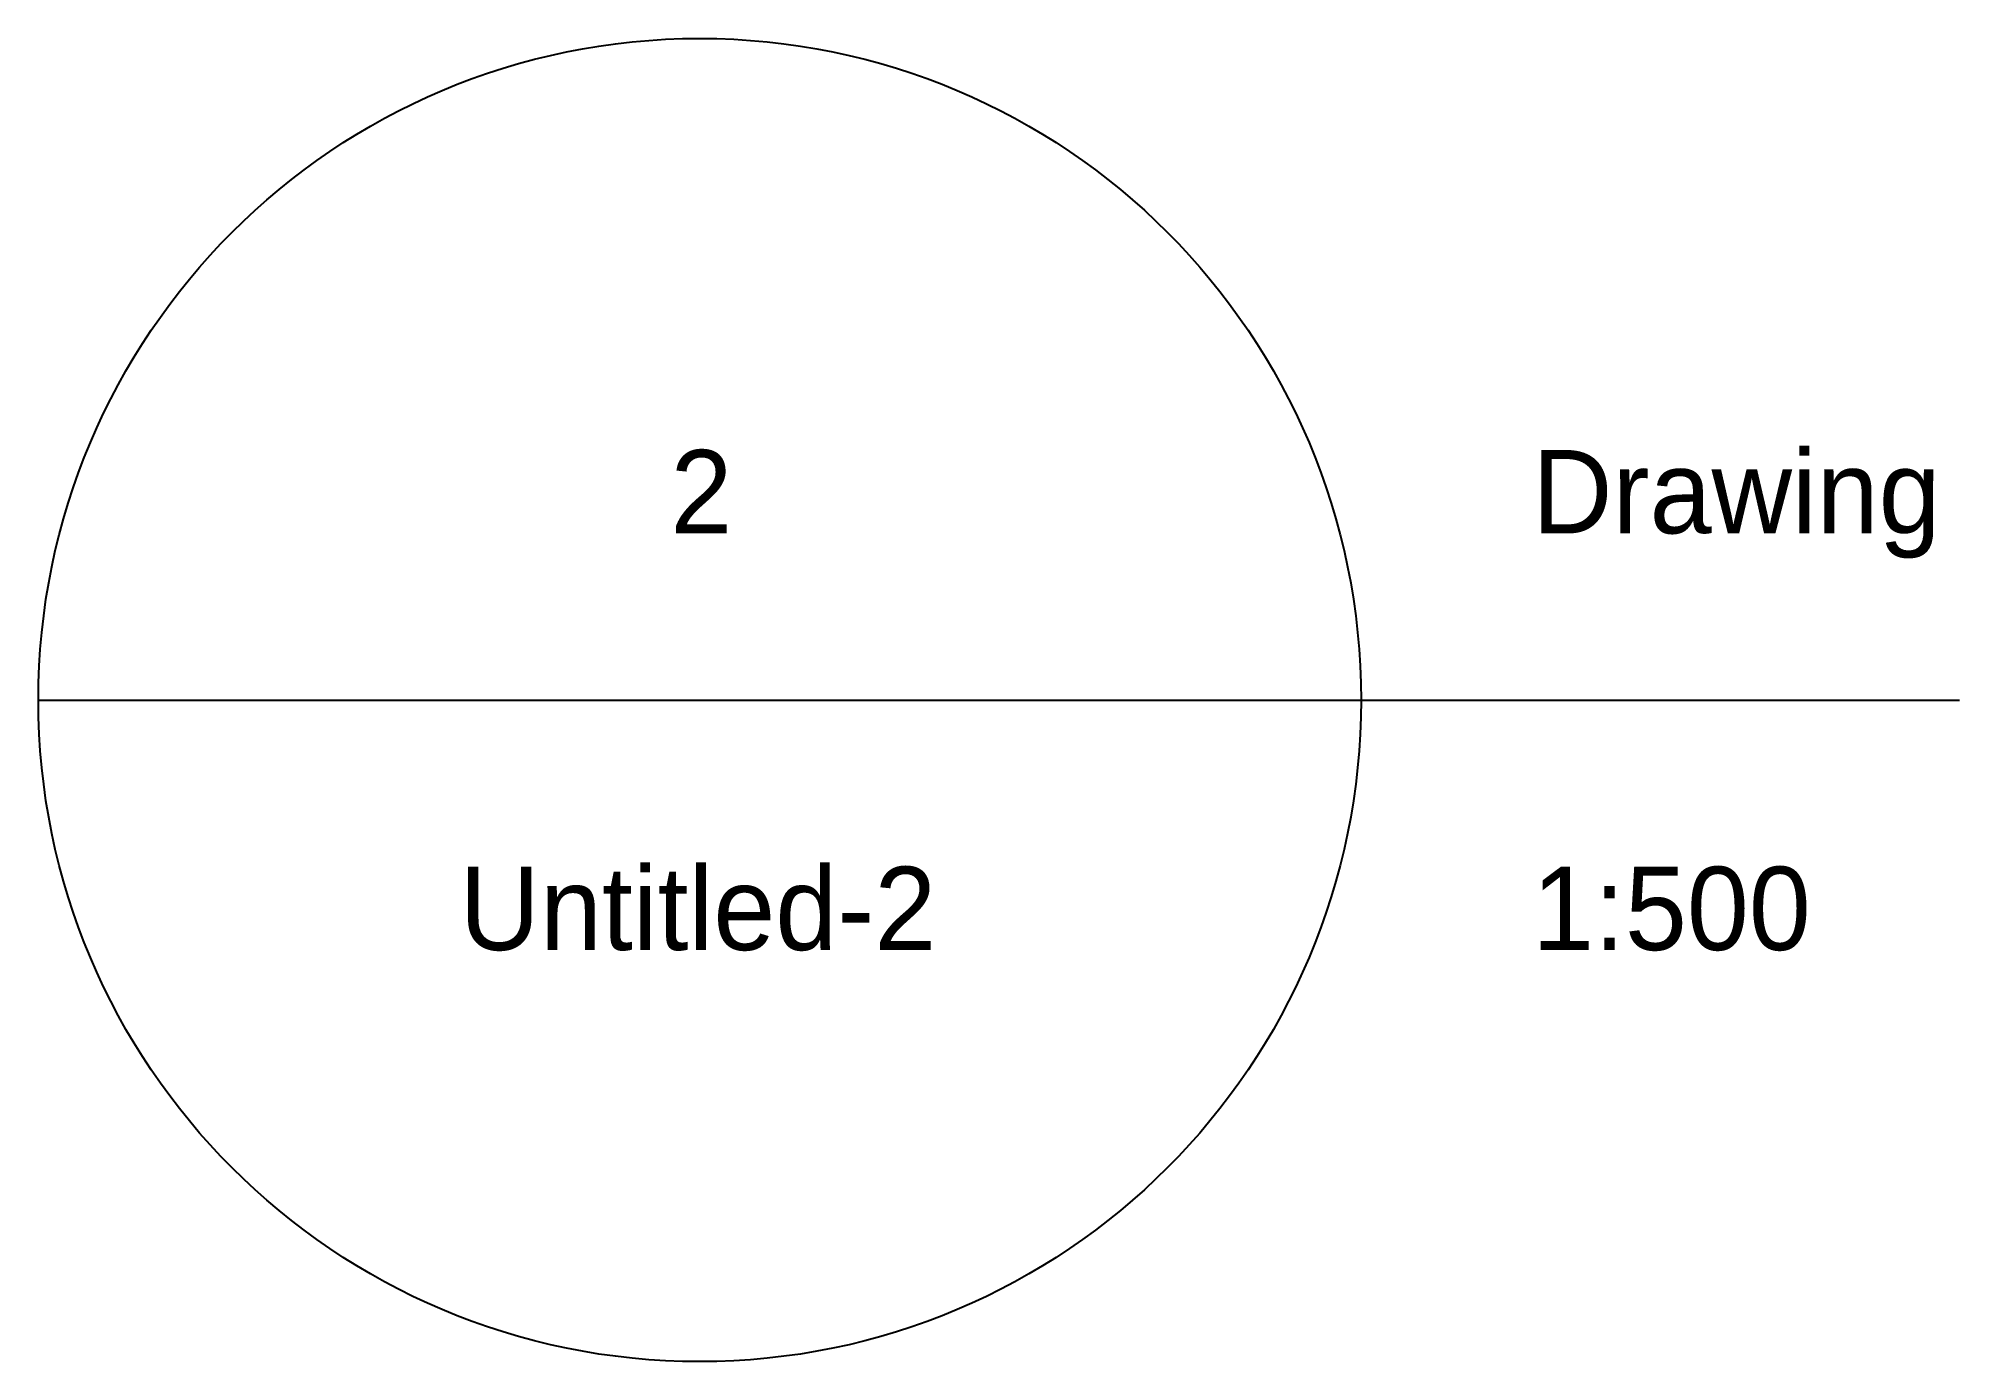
# Model space of a CAD drawing. Extents: x 400 to 440, y 27 to 137.
# Drawn here: x 400.38 to 423.44, y 26.61 to 42.48 of the extents above.
import ezdxf

# ---------------------------------------------------------------- set-up
doc = ezdxf.new("R2010")
doc.units = 0
doc.layers.add('Default', color=7, linetype='Continuous')

msp = doc.modelspace()

# ---------------------------------------------------------------- linework, layer by layer
at = {"layer": 'Default'}
for p, q in [((400.383, 34.547), (416.258, 34.547)), ((408.389, 34.547), (423.443, 34.547))]:
    msp.add_line(p, q, dxfattribs=at)
msp.add_circle((408.32, 34.547), 7.938, dxfattribs=at)

# ---------------------------------------------------------------- texts
for s, p in [('Drawing', (418.311, 36.547)), ('2', (407.969, 36.547)), ('Untitled-2', (405.437, 31.547)), ('1:500', (418.311, 31.547))]:
    msp.add_text(s, height=1, dxfattribs=at).set_placement(p)

doc.saveas('drawing.dxf')
